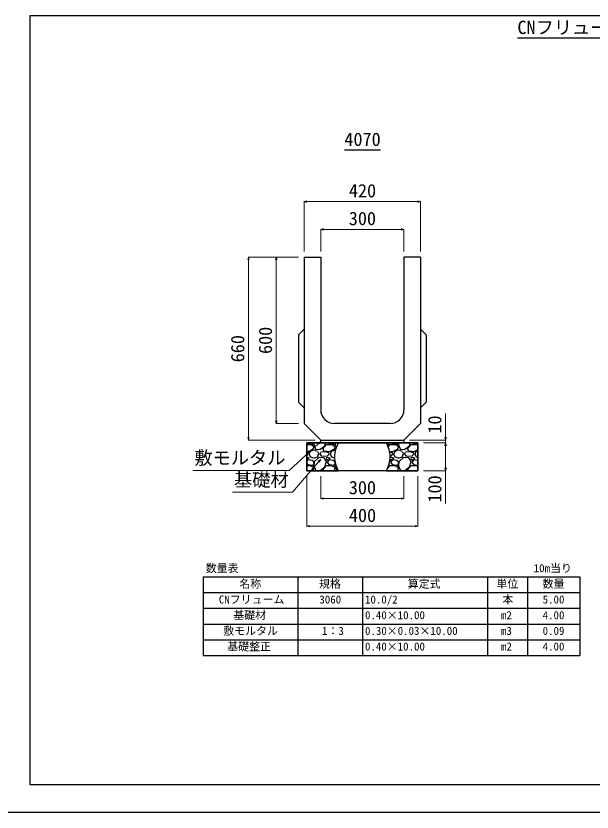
# Model space of a CAD drawing. Units: millimetres, scale not verified. Extents: x 0 to 12600, y -2970 to 2970.
# Drawn here: x 8450 to 10525, y -2970 to -100 of the extents above; entities that cross this region are included whole.
import ezdxf
from ezdxf.enums import TextEntityAlignment as Align

# ---------------------------------------------------------------- set-up
doc = ezdxf.new("R2010")
doc.units = ezdxf.units.MM
doc.header["$LTSCALE"] = 40
for name, color, linetype, lineweight in [('Defpoints_2', 7, 'Continuous', 25), ('GAIKEI', 3, 'Continuous', 25), ('SUNPOU', 7, 'Continuous', 13), ('基礎栗石', 23, 'Continuous', 25), ('外枠', 20, 'Continuous', 30), ('敷モルタル', 43, 'Continuous', 25), ('文字', 5, 'Continuous', 25)]:
    doc.layers.add(name, color=color, linetype=linetype, lineweight=lineweight)
doc.styles.add('ＭＳ ゴシック', font='')
doc.styles.get('ＭＳ ゴシック').set_extended_font_data('MS Gothic')

# ---------------------------------------------------------------- blocks, each defined once
blk = doc.blocks.new('_Open30')
at = {"color": 7, "linetype": 'Continuous', "lineweight": 13}
for p, q in [((-1, 0.268), (0, 0)), ((0, 0), (-1, -0.268)), ((0, 0), (-1, 0))]:
    blk.add_line(p, q, dxfattribs=at)

msp = doc.modelspace()

# ---------------------------------------------------------------- linework, layer by layer
at = {"layer": 'Defpoints_2'}
msp.add_line((8400, -2970), (12600, -2970), dxfattribs=at)
at = {"layer": 'GAIKEI'}
for p, q in [((9467.61, -1249.43), (9487.61, -1229.43)), ((9927.61, -1249.43), (9907.61, -1229.43)), ((9467.61, -1249.43), (9467.61, -1492.43)), ((9927.61, -1249.43), (9927.61, -1492.43)), ((9467.61, -1492.43), (9487.61, -1512.43)), ((9927.61, -1492.43), (9907.61, -1512.43))]:
    msp.add_line(p, q, dxfattribs=at)
at = {"layer": 'SUNPOU'}
for p, q in [((9487.61, -949.43), (9487.61, -768.18)), ((9897.61, -769.43), (9497.61, -769.43)), ((9907.61, -949.43), (9907.61, -768.18)), ((9547.61, -949.43), (9547.61, -868.18)), ((9557.61, -869.43), (9837.61, -869.43)), ((9847.61, -949.43), (9847.61, -868.18)), ((9467.61, -969.43), (9286.36, -969.43)), ((9467.61, -969.43), (9386.36, -969.43)), ((9287.61, -979.43), (9287.61, -1619.43)), ((9387.61, -979.43), (9387.61, -1559.43)), ((9997.61, -1619.43), (9997.61, -1533.34)), ((9467.61, -1569.43), (9386.36, -1569.43)), ((9527.61, -1629.43), (9286.36, -1629.43)), ((9867.61, -1629.43), (9998.86, -1629.43)), ((9997.61, -1639.43), (9997.61, -1629.43)), ((9917.61, -1639.43), (9998.86, -1639.43)), ((9917.61, -1639.43), (9998.86, -1639.43)), ((9997.61, -1649.43), (9997.61, -1729.43)), ((9997.61, -1649.43), (9997.61, -1659.43)), ((9917.61, -1739.43), (9998.86, -1739.43)), ((9997.61, -1739.43), (9997.61, -1858.01)), ((9497.61, -1759.43), (9497.61, -1940.68)), ((9547.61, -1759.43), (9547.61, -1840.68)), ((9847.61, -1759.43), (9847.61, -1840.68)), ((9897.61, -1759.43), (9897.61, -1940.68)), ((9557.61, -1839.43), (9837.61, -1839.43)), ((9507.61, -1939.43), (9887.61, -1939.43))]:
    msp.add_line(p, q, dxfattribs=at)
at = {"layer": 'SUNPOU', "color": 6, "lineweight": 15}
for points in [[(9086.59, -1739.23), (9434.67, -1739.23), (9540, -1640.91)], [(9229.44, -1817.22), (9446.29, -1817.22), (9540.74, -1706.7)]]:
    msp.add_lwpolyline(points, dxfattribs=at)
at = {"layer": '基礎栗石'}
for p, q in [((9497.61, -1639.43), (9897.61, -1639.43)), ((9497.61, -1739.43), (9497.61, -1639.43)), ((9497.61, -1639.43), (9497.61, -1739.43)), ((9611.01, -1639.43), (9497.61, -1639.43)), ((9497.61, -1644.89), (9512.68, -1644.89)), ((9499.38, -1639.43), (9500.51, -1641.12)), ((9500.85, -1641.13), (9519.9, -1643.42)), ((9520.11, -1662.09), (9504.11, -1670.47)), ((9513.11, -1645.16), (9523.02, -1652.02)), ((9519.11, -1644.19), (9521.76, -1639.43)), ((9522.62, -1651.71), (9519.57, -1662.37)), ((9522.78, -1645.83), (9528.87, -1660.31)), ((9523.06, -1664.6), (9535.25, -1669.17)), ((9523.7, -1639.43), (9523.37, -1646.38)), ((9529.29, -1661.65), (9545.29, -1662.41)), ((9545.73, -1662.25), (9562.5, -1649.29)), ((9560.63, -1669.15), (9555.3, -1660)), ((9555.36, -1660.1), (9569.08, -1644.86)), ((9562.41, -1648.88), (9565.43, -1639.43)), ((9569.07, -1644.89), (9588.88, -1644.89)), ((9575.58, -1639.43), (9576.71, -1641.12)), ((9577.05, -1641.13), (9596.1, -1643.42)), ((9596.32, -1662.08), (9580.32, -1670.47)), ((9589.32, -1645.16), (9599.23, -1652.02)), ((9595.3, -1644.21), (9597.96, -1639.43)), ((9598.82, -1651.71), (9595.77, -1662.37)), ((9598.97, -1645.81), (9603.37, -1656.25)), ((9599.26, -1664.6), (9600.96, -1665.23)), ((9599.9, -1639.43), (9599.57, -1646.36)), ((9897.61, -1639.43), (9784.21, -1639.43)), ((9789.42, -1650.59), (9791.11, -1649.28)), ((9790.48, -1652.86), (9797.68, -1644.86)), ((9791.01, -1648.85), (9794.03, -1639.43)), ((9797.67, -1644.89), (9817.48, -1644.89)), ((9804.18, -1639.43), (9805.31, -1641.12)), ((9805.66, -1641.13), (9824.71, -1643.42)), ((9824.95, -1662.06), (9808.95, -1670.45)), ((9817.93, -1645.17), (9827.84, -1652.03)), ((9823.88, -1644.24), (9826.56, -1639.43)), ((9827.42, -1651.7), (9824.37, -1662.37)), ((9827.55, -1645.76), (9833.64, -1660.23)), ((9827.85, -1664.59), (9840.04, -1669.16)), ((9828.5, -1639.43), (9828.17, -1646.33)), ((9834.08, -1661.65), (9850.09, -1662.41)), ((9850.56, -1662.23), (9867.32, -1649.28)), ((9865.43, -1669.14), (9860.1, -1659.99)), ((9860.16, -1660.1), (9873.88, -1644.86)), ((9867.22, -1648.84), (9870.23, -1639.43)), ((9873.87, -1644.89), (9893.68, -1644.89)), ((9880.38, -1639.43), (9881.51, -1641.12)), ((9881.86, -1641.13), (9897.61, -1643.02)), ((9897.61, -1663.92), (9885.16, -1670.44)), ((9894.14, -1645.18), (9897.61, -1647.58)), ((9897.61, -1639.43), (9897.61, -1739.43)), ((9897.61, -1739.43), (9897.61, -1639.43)), ((9503.89, -1670.82), (9497.61, -1670.32)), ((9503.89, -1670.82), (9497.61, -1670.32)), ((9501.23, -1675.36), (9497.61, -1674.46)), ((9501.78, -1679.42), (9497.61, -1684.05)), ((9505.83, -1694.42), (9497.61, -1691.68)), ((9501.93, -1678.78), (9501.17, -1674.97)), ((9505.58, -1678.68), (9510.16, -1689.34)), ((9506.37, -1679.63), (9510.95, -1668.96)), ((9510.04, -1689.75), (9522.99, -1693.56)), ((9511.04, -1668.55), (9523.23, -1664.74)), ((9523.21, -1693.7), (9536.16, -1689.89)), ((9542.71, -1690.39), (9525.18, -1706.4)), ((9535.89, -1670.06), (9540.47, -1679.97)), ((9535.95, -1690.75), (9539.76, -1680.08)), ((9559.86, -1692.9), (9541.58, -1691.37)), ((9553.31, -1687.73), (9544.93, -1678.58)), ((9545.34, -1679.44), (9547.62, -1673.34)), ((9562.3, -1671.55), (9547.82, -1673.08)), ((9571.2, -1686.82), (9553.68, -1688.34)), ((9568.41, -1706.67), (9560.03, -1692.96)), ((9580.1, -1670.82), (9561.05, -1669.3)), ((9580.1, -1670.82), (9561.05, -1669.3)), ((9577.43, -1675.36), (9562.19, -1671.55)), ((9573.13, -1691.26), (9567.8, -1693.54)), ((9577.98, -1679.42), (9571.12, -1687.04)), ((9582.03, -1694.42), (9572.88, -1691.37)), ((9578.13, -1678.77), (9577.37, -1674.96)), ((9581.78, -1678.67), (9586.35, -1689.34)), ((9582.57, -1679.64), (9587.14, -1668.97)), ((9586.23, -1689.75), (9597.94, -1693.19)), ((9587.24, -1668.56), (9599.43, -1664.75)), ((9808.7, -1670.82), (9795.47, -1669.76)), ((9808.7, -1670.82), (9795.47, -1669.76)), ((9806.03, -1675.36), (9796.16, -1672.89)), ((9801.75, -1691.25), (9797.28, -1693.16)), ((9799.82, -1686.82), (9797.4, -1687.03)), ((9806.57, -1679.43), (9799.71, -1687.05)), ((9810.63, -1694.42), (9801.48, -1691.37)), ((9806.73, -1678.75), (9805.97, -1674.94)), ((9810.37, -1678.65), (9814.94, -1689.32)), ((9811.16, -1679.66), (9815.73, -1668.99)), ((9814.82, -1689.75), (9827.78, -1693.56)), ((9815.83, -1668.56), (9828.02, -1664.75)), ((9827.99, -1693.71), (9840.95, -1689.9)), ((9847.58, -1690.33), (9830.05, -1706.33)), ((9840.71, -1670.11), (9845.28, -1680.01)), ((9840.73, -1690.81), (9844.54, -1680.14)), ((9864.66, -1692.9), (9846.37, -1691.37)), ((9858.09, -1687.69), (9849.71, -1678.55)), ((9850.13, -1679.46), (9852.42, -1673.36)), ((9867.09, -1671.56), (9852.61, -1673.08)), ((9876.02, -1686.82), (9858.5, -1688.34)), ((9873.22, -1706.68), (9864.84, -1692.96)), ((9884.9, -1670.82), (9865.85, -1669.3)), ((9884.9, -1670.82), (9865.85, -1669.3)), ((9882.23, -1675.36), (9866.99, -1671.55)), ((9877.95, -1691.25), (9872.62, -1693.54)), ((9882.76, -1679.44), (9875.9, -1687.06)), ((9886.83, -1694.42), (9877.68, -1691.37)), ((9882.93, -1678.75), (9882.16, -1674.94)), ((9886.57, -1678.64), (9891.14, -1689.31)), ((9887.36, -1679.67), (9891.93, -1669)), ((9891.02, -1689.74), (9897.61, -1691.68)), ((9892.03, -1668.56), (9897.61, -1666.81)), ((9497.61, -1699.35), (9505.85, -1694.41)), ((9502.01, -1700.52), (9497.61, -1704.92)), ((9497.61, -1712.96), (9500.51, -1717.32)), ((9497.61, -1721.09), (9512.68, -1721.09)), ((9500.83, -1717.33), (9519.88, -1719.62)), ((9517.51, -1702.84), (9502.27, -1700.56)), ((9513.11, -1721.36), (9523.01, -1728.21)), ((9522.68, -1707.55), (9516.58, -1702.22)), ((9519.1, -1720.4), (9522.91, -1713.54)), ((9523.35, -1712.71), (9523.35, -1708.14)), ((9524.13, -1706.57), (9523.37, -1722.58)), ((9555.36, -1736.3), (9569.08, -1721.06)), ((9562.41, -1725.07), (9568.5, -1706.02)), ((9567.63, -1693.9), (9570.67, -1701.52)), ((9569.07, -1721.09), (9588.88, -1721.09)), ((9578.21, -1700.52), (9570.59, -1708.14)), ((9570.62, -1701.26), (9582.05, -1694.41)), ((9570.62, -1708.17), (9576.71, -1717.32)), ((9577.03, -1717.33), (9596.08, -1719.62)), ((9593.71, -1702.85), (9578.47, -1700.56)), ((9589.31, -1721.36), (9599.22, -1728.22)), ((9598.87, -1707.54), (9592.77, -1702.21)), ((9595.3, -1720.41), (9599.11, -1713.56)), ((9599.55, -1712.71), (9599.55, -1708.36)), ((9600.14, -1710.56), (9599.57, -1722.56)), ((9787.51, -1732.36), (9797.68, -1721.06)), ((9792.15, -1721.52), (9797.11, -1706)), ((9797.02, -1706.68), (9796.22, -1705.36)), ((9797.04, -1695.94), (9799.28, -1701.53)), ((9797.67, -1721.09), (9817.48, -1721.09)), ((9806.81, -1700.52), (9799.19, -1708.14)), ((9799.22, -1701.26), (9810.65, -1694.4)), ((9799.22, -1708.17), (9805.31, -1717.32)), ((9805.64, -1717.33), (9824.69, -1719.62)), ((9822.32, -1702.85), (9807.08, -1700.56)), ((9817.93, -1721.37), (9827.83, -1728.23)), ((9827.44, -1707.52), (9821.35, -1702.19)), ((9823.88, -1720.45), (9827.69, -1713.59)), ((9827.55, -1721.96), (9833.65, -1736.44)), ((9828.15, -1712.71), (9828.15, -1708.14)), ((9828.93, -1706.53), (9828.17, -1722.53)), ((9860.16, -1736.3), (9873.88, -1721.06)), ((9867.22, -1725.04), (9873.31, -1705.99)), ((9872.43, -1693.91), (9875.48, -1701.53)), ((9873.87, -1721.09), (9893.68, -1721.09)), ((9883.01, -1700.52), (9875.39, -1708.14)), ((9875.42, -1701.26), (9886.85, -1694.4)), ((9875.42, -1708.17), (9881.51, -1717.32)), ((9881.84, -1717.33), (9897.61, -1719.22)), ((9897.61, -1702.71), (9883.28, -1700.56)), ((9894.13, -1721.37), (9897.61, -1723.78)), ((9897.61, -1702.24), (9897.54, -1702.18)), ((9897.61, -1739.43), (9497.61, -1739.43)), ((9497.61, -1739.43), (9611.01, -1739.43)), ((9520.13, -1738.28), (9517.94, -1739.43)), ((9522.62, -1727.91), (9519.57, -1738.57)), ((9522.78, -1722.04), (9528.88, -1736.51)), ((9529.3, -1737.85), (9545.3, -1738.61)), ((9545.74, -1738.44), (9562.51, -1725.49)), ((9557.18, -1739.43), (9555.3, -1736.2)), ((9596.34, -1738.27), (9594.14, -1739.43)), ((9598.82, -1727.91), (9595.77, -1738.57)), ((9598.97, -1722.02), (9605.07, -1736.5)), ((9605.5, -1737.85), (9610.38, -1738.08)), ((9784.21, -1739.43), (9897.61, -1739.43)), ((9785.78, -1739.43), (9784.91, -1737.93)), ((9790.49, -1725.97), (9791.12, -1725.48)), ((9791.02, -1725.05), (9791.23, -1724.38)), ((9824.98, -1738.25), (9822.73, -1739.43)), ((9827.42, -1727.9), (9824.37, -1738.57)), ((9834.1, -1737.85), (9850.1, -1738.61)), ((9850.56, -1738.43), (9867.33, -1725.48)), ((9861.98, -1739.43), (9860.1, -1736.2))]:
    msp.add_line(p, q, dxfattribs=at)
for start, end in [(150, 180), (0, 30), (180, 210), (330, 0)]:
    msp.add_arc((9697.61, -1689.43), 100, start, end, dxfattribs=at)
at = {"layer": '外枠'}
for p, q in [((9487.61, -969.43), (9547.61, -969.43)), ((9487.61, -969.43), (9487.61, -1569.43)), ((9547.61, -969.43), (9547.61, -1519.43)), ((9907.61, -969.43), (9847.61, -969.43)), ((9847.61, -969.43), (9847.61, -1519.43)), ((9907.61, -969.43), (9907.61, -1569.43)), ((9487.61, -1569.43), (9547.61, -1629.43)), ((9797.61, -1569.43), (9597.61, -1569.43)), ((9907.61, -1569.43), (9847.61, -1629.43)), ((9547.61, -1629.43), (9847.61, -1629.43))]:
    msp.add_line(p, q, dxfattribs=at)
for centre, start, end in [((9597.61, -1519.43), 180, 270), ((9797.61, -1519.43), 270, 0)]:
    msp.add_arc(centre, 50, start, end, dxfattribs=at)
at = {"layer": '敷モルタル'}
for p, q in [((9547.61, -1629.43), (9847.61, -1629.43)), ((9547.61, -1639.43), (9547.61, -1629.43)), ((9847.61, -1629.43), (9847.61, -1639.43)), ((9847.61, -1639.43), (9547.61, -1639.43))]:
    msp.add_line(p, q, dxfattribs=at)
at = {"layer": '文字'}
for p, q in [((12500, -100), (8500, -100)), ((8500, -100), (8500, -2870)), ((10256.25, -179.57), (10743.75, -179.57)), ((9632.86, -583.08), (9762.86, -583.08)), ((9124.19, -2122.55), (9124.19, -2404.99)), ((9124.19, -2122.55), (10481.31, -2122.55)), ((9465.49, -2122.55), (9465.49, -2404.99)), ((9697.61, -2122.55), (9697.61, -2404.99)), ((10148.08, -2122.55), (10148.08, -2404.99)), ((10292.86, -2122.55), (10292.86, -2404.99)), ((10481.31, -2122.55), (10481.31, -2404.99)), ((9124.19, -2179.04), (10481.31, -2179.04)), ((9124.19, -2235.53), (10481.31, -2235.53)), ((9124.19, -2292.02), (10481.31, -2292.02)), ((9124.19, -2348.5), (10481.31, -2348.5)), ((9124.19, -2404.99), (10481.31, -2404.99)), ((8500, -2870), (12500, -2870))]:
    msp.add_line(p, q, dxfattribs=at)

# ---------------------------------------------------------------- block references
at = {"layer": 'SUNPOU', "xscale": 10, "yscale": 10}
for p, rotation in [((9487.61, -769.43), 180), ((9547.61, -869.43), 180), ((9287.61, -969.43), 90), ((9387.61, -969.43), 90), ((9387.61, -1569.43), 270), ((9287.61, -1629.43), 270), ((9547.61, -1634.43), 40.44583), ((9997.61, -1629.43), 270), ((9997.61, -1639.43), 90), ((9997.61, -1639.43), 90), ((9547.61, -1699.43), 46.61885), ((9997.61, -1739.43), 270), ((9547.61, -1839.43), 180), ((9497.61, -1939.43), 180)]:
    msp.add_blockref('_Open30', p, dxfattribs=dict(at, rotation=rotation))
for p in [(9907.61, -769.43), (9847.61, -869.43), (9847.61, -1839.43), (9897.61, -1939.43)]:
    msp.add_blockref('_Open30', p, dxfattribs=at)

# ---------------------------------------------------------------- texts
at = {"layer": 'SUNPOU', "style": 'ＭＳ ゴシック'}
for s, p in [('420', (9649.11, -768.68)), ('300', (9648.73, -868.68)), ('300', (9648.73, -1838.68)), ('400', (9649.11, -1938.68))]:
    msp.add_text(s, height=48.11, dxfattribs=at).set_placement(p, align=Align.BOTTOM_LEFT)
for s, p in [('600', (9386.86, -1318.68)), ('660', (9286.86, -1348.68)), ('10', (9996.86, -1605.78)), ('100', (9996.86, -1854.37))]:
    msp.add_text(s, height=48.11, rotation=90, dxfattribs=at).set_placement(p, align=Align.BOTTOM_LEFT)
at = {"layer": 'SUNPOU', "color": 6, "style": 'ＭＳ ゴシック'}
for s, p in [('敷モルタル', (9092.59, -1731.38)), ('基礎材', (9235.43, -1810.62))]:
    msp.add_text(s, height=48.11, dxfattribs=at).set_placement(p, align=Align.BOTTOM_LEFT)
at = {"layer": '文字', "style": 'ＭＳ ゴシック'}
for s, height, p in [('CNフリューム300', 48.11, (10256.25, -179.69)), ('4070', 48.11, (9632.86, -583.19)), ('数量表', 28.86, (9133.69, -2113.86)), ('10m当り', 28.86, (10314.7, -2113.86)), ('名称', 28.86, (9254.73, -2170.35)), ('規格', 28.86, (9541.44, -2170.35)), ('算定式', 28.86, (9860.9, -2170.35)), ('単位', 28.86, (10180.36, -2170.35)), ('数量', 28.86, (10346.98, -2170.35)), ('CNフリューム', 28.86, (9180.68, -2226.84)), ('3060', 28.86, (9542.79, -2226.84)), ('10.0/2', 28.86, (9707.1, -2226.84)), ('本', 28.86, (10202.2, -2226.84)), ('5.00', 28.86, (10346.98, -2226.84)), ('基礎材', 28.86, (9232.9, -2283.33)), ('0.40×10.00', 28.86, (9707.1, -2283.33)), ('m2', 28.86, (10196.98, -2283.33)), ('4.00', 28.86, (10346.98, -2283.33)), ('敷モルタル', 28.86, (9196.82, -2339.81)), ('1：3', 28.86, (9552.36, -2339.81)), ('0.30×0.03×10.00', 28.86, (9707.1, -2339.81)), ('m3', 28.86, (10196.98, -2339.81)), ('0.09', 28.86, (10346.98, -2339.81)), ('基礎整正', 28.86, (9211.06, -2396.3)), ('0.40×10.00', 28.86, (9707.1, -2396.3)), ('m2', 28.86, (10196.98, -2396.3)), ('4.00', 28.86, (10346.98, -2396.3))]:
    msp.add_text(s, height=height, dxfattribs=at).set_placement(p, align=Align.BOTTOM_LEFT)

doc.saveas('drawing.dxf')
